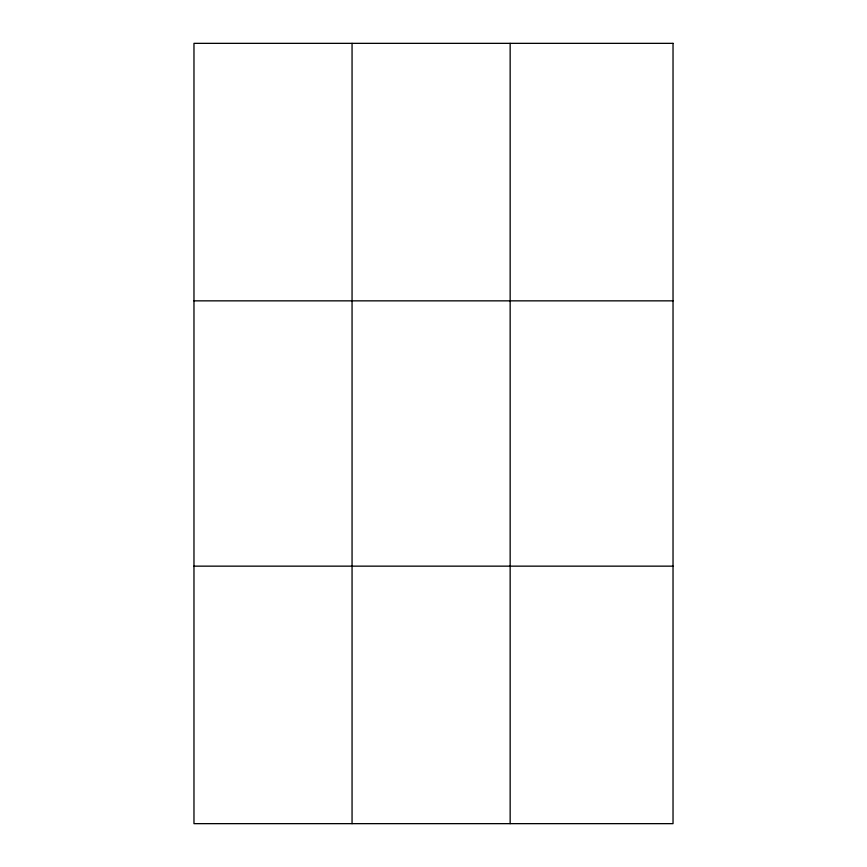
<?xml version="1.0" encoding="UTF-8"?>
<svg xmlns="http://www.w3.org/2000/svg" width="867" height="867" viewBox="0 0 867 867"><rect width="100%" height="100%" fill="white"/><g stroke="black" fill="none" stroke-linecap="round" stroke-linejoin="round"><path stroke-width="1.3" d="M352.056 43.35L352.056 823.65M510.154 43.35L510.154 823.65M193.97 300.849L673.03 300.849M193.97 566.151L673.03 566.151M673.03 43.35L673.03 823.65L193.97 823.65L193.97 43.35L673.03 43.35"/></g></svg>
